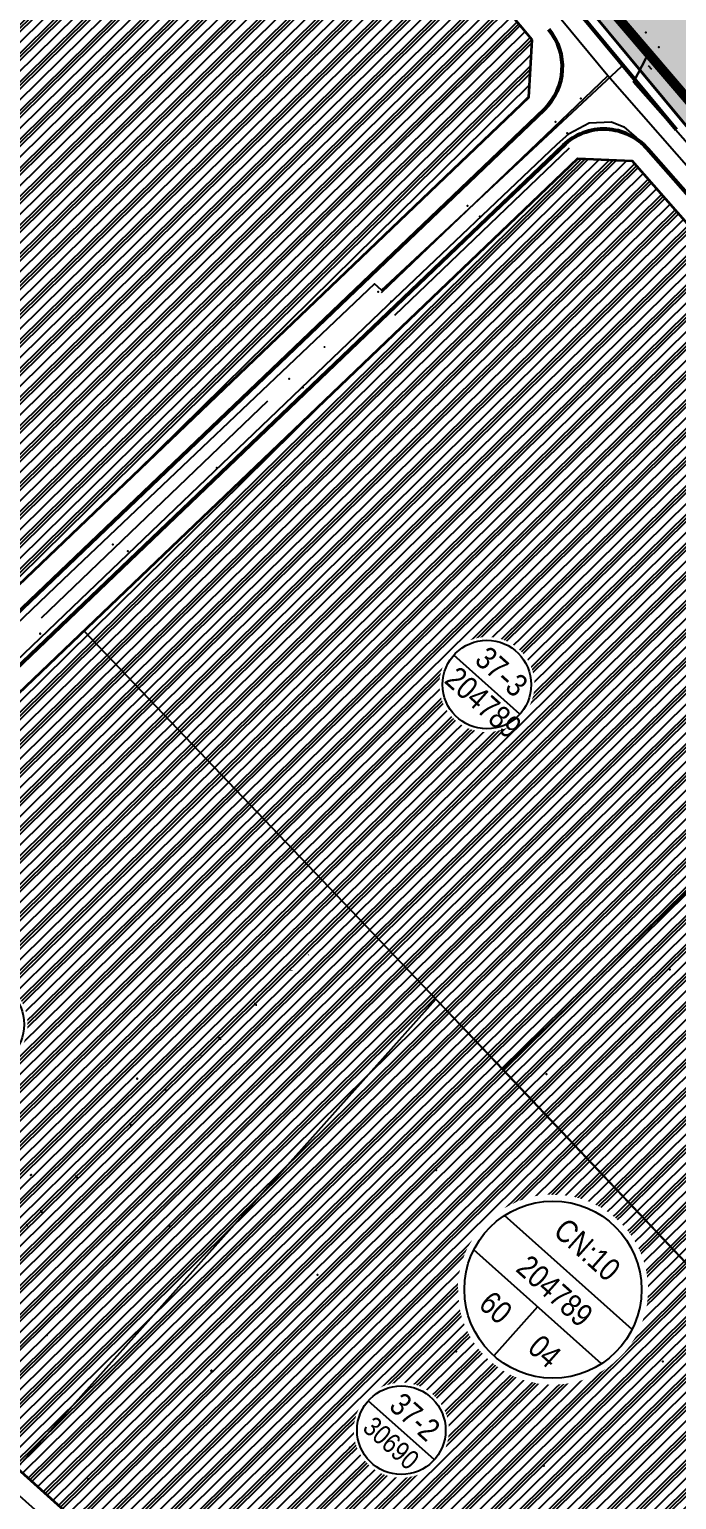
# Model space of a CAD drawing. Extents: x 577299 to 581055, y 2342699 to 2346415.
# Drawn here: x 579145.6 to 579343.7, y 2344541 to 2344991.1 of the extents above; entities that cross this region are included whole.
import ezdxf
from ezdxf.enums import TextEntityAlignment as Align

# ---------------------------------------------------------------- set-up
doc = ezdxf.new("R2010")
doc.units = 0
doc.header["$LTSCALE"] = 10
doc.header["$MEASUREMENT"] = 0
doc.set_wipeout_variables(frame=1)
for name, pattern in [('ACAD_ISO10W100', [18, 12, -3, 0, -3]), ('CENTER', [2, 1.25, -0.25, 0.25, -0.25]), ('DUONG_MON', [3.5, 0, -1.5, 2]), ('DUONGDUT', [0.1875, 0.125, -0.0625])]:
    doc.linetypes.add(name, pattern=pattern)
for name, color, linetype in [('BoCo', 103, 'Continuous'), ('cayxanh', 74, 'Continuous'), ('DG-MON', 8, 'DUONG_MON'), ('dientich', 11, 'Continuous'), ('HTCN', 192, 'Continuous'), ('HTRanhTN', 147, 'Continuous'), ('KYHIEU', 2, 'Continuous'), ('Lopduong', 7, 'Continuous'), ('POINT', 8, 'Continuous'), ('Tim dg', 6, 'CENTER')]:
    doc.layers.add(name, color=color, linetype=linetype)
for name, color, linetype, lineweight in [('dqh', 7, 'Continuous', 60), ('r-g-t-ke', 7, 'Continuous', 20), ('whe', 142, 'Continuous', 35), ('wlong-duong', 40, 'Continuous', 53)]:
    doc.layers.add(name, color=color, linetype=linetype, lineweight=lineweight)
doc.styles.add('CHUHOA', font='VHARIALN.TTF')
doc.linetypes.add('BOCAP_XAY', pattern='A,0.75,[147,LTTLL.SHX,S=0.1,R=0,X=0,Y=0],0.75', length=1.5)
pattern_1 = [(44.58224145, (-17089.494, 4285.579), (-4.387077064, 4.451522755), []), (44.58224145, (-17090.042, 4286.1354), (-4.387077064, 4.451522755), []), (44.58224145, (-17090.5906, 4286.692), (-4.387077064, 4.451522755), []), (44.58224145, (-17092.236, 4288.361), (-4.387077064, 4.451522755), [])]

# ---------------------------------------------------------------- blocks, each defined once
blk = doc.blocks.new('KH1')
blk.add_wipeout([(-9.82, 12.4), (-7.93, 13.63), (-6.29, 14.44), (-4.99, 14.94), (-3.04, 15.48), (-1.68, 15.72), (0.63, 15.87), (0.63, 15.87), (2.71, 15.75), (4.26, 15.49), (5.93, 15.05), (8.15, 14.17), (9.75, 13.31), (11.43, 12.14), (13.03, 10.71), (14.25, 9.35), (15.37, 7.79), (16.16, 6.43), (17.22, 3.92), (17.76, 1.91), (18.06, -0.17), (18.11, -1.61), (17.9, -4.33), (17.43, -6.45), (16.65, -8.61), (15.72, -10.44), (13.85, -13.06), (12.15, -14.77), (10.19, -16.25), (7.41, -17.72), (5.48, -18.4), (3.56, -18.84), (0.63, -19.09), (-2.13, -18.87), (-3.95, -18.48), (-5.71, -17.9), (-7.11, -17.28), (-8.47, -16.54), (-10.17, -15.36), (-10.17, -15.36), (-12.95, -12.62), (-14.19, -10.88), (-15.36, -8.66), (-16.14, -6.54), (-16.76, -3.35), (-16.76, -1.61), (-16.64, 1.08), (-16.23, 3), (-15.03, 6.15), (-13.34, 8.89), (-12.06, 10.41)])
blk.add_line((16.91, -1.61), (-15.64, -1.61))
blk.add_circle((0.63, -1.61), 16.27)
blk = doc.blocks.new('vfgf')
blk.add_wipeout([(582058.18, 2343877.06), (582061.89, 2343876.51), (582064.83, 2343875.73), (582067.01, 2343874.92), (582070.04, 2343873.45), (582072.01, 2343872.24), (582075.07, 2343869.89), (582075.07, 2343869.89), (582077.53, 2343867.45), (582079.19, 2343865.41), (582080.79, 2343863.02), (582082.6, 2343859.49), (582083.64, 2343856.63), (582084.46, 2343853.32), (582084.89, 2343849.78), (582084.92, 2343846.73), (582084.6, 2343843.54), (582084.08, 2343840.98), (582082.65, 2343836.67), (582081.11, 2343833.56), (582079.19, 2343830.63), (582077.68, 2343828.77), (582074.42, 2343825.6), (582071.5, 2343823.47), (582068.13, 2343821.62), (582064.96, 2343820.36), (582059.73, 2343819.15), (582055.72, 2343818.89), (582051.64, 2343819.19), (582046.54, 2343820.4), (582043.38, 2343821.67), (582040.48, 2343823.24), (582036.56, 2343826.15), (582033.34, 2343829.47), (582031.5, 2343831.97), (582029.93, 2343834.64), (582028.86, 2343836.95), (582027.99, 2343839.37), (582027.16, 2343842.72), (582027.16, 2343842.72), (582026.7, 2343849.21), (582027.06, 2343852.74), (582028.04, 2343856.83), (582029.4, 2343860.32), (582032.14, 2343865), (582034.05, 2343867.18), (582037.16, 2343870.41), (582039.8, 2343872.36), (582044.76, 2343874.98), (582049.89, 2343876.55), (582053.18, 2343877.04)]).dxf.layer = 'KYHIEU'
at = {"layer": 'KYHIEU'}
for p, q in [((582080.12, 2343835.99), (582040.8, 2343870.61)), ((582070.82, 2343825.43), (582031.51, 2343860.05)), ((582051.16, 2343842.74), (582037.89, 2343827.67))]:
    blk.add_line(p, q, dxfattribs=at)
blk.add_circle((582055.81, 2343848.02), 27.12, dxfattribs=at)

msp = doc.modelspace()

# ---------------------------------------------------------------- hatches: boundary and pattern name
at = {"layer": 'cayxanh'}
h = msp.add_hatch(dxfattribs=at)
h.set_pattern_fill('STARS', color=256, scale=10, angle=-0.4178, style=0)
h.set_pattern_definition([(318.21467, (579255.8356, 2345385.644), (1.442672, 1.614372), [1.25, -1.25]), (18.21467, (579255.8356, 2345385.644), (-0.6767515, 2.056577), [1.25, -1.25]), (78.21467, (579257.023, 2345386.0348), (-2.119423, 0.442204), [1.25, -1.25])])
h.paths.add_polyline_path([(579352.84, 2345003.84), (579343.66, 2345014.34), (579290.88, 2345029), (579351.68, 2344955.79), (579415.84, 2344882.64), (579456.82, 2344835.92), (579494.34, 2344842.14)])
at = {"layer": 'HTCN'}
h = msp.add_hatch(dxfattribs=at)
h.set_pattern_fill('PLASTI', color=256, scale=25, angle=44.5822, style=0)
h.set_pattern_definition(pattern_1)
h.paths.add_polyline_path([(579160.48, 2345155.68), (579299.46, 2344987.88), (579298.44, 2344970.34), (579098.6, 2344779.33), (578951.92, 2344937.4), (578951.92, 2344937.4), (579029.61, 2345018.65)])
h = msp.add_hatch(dxfattribs=at)
h.set_pattern_fill('PLASTI', color=256, scale=25, angle=44.5822, style=0)
h.set_pattern_definition(pattern_1)
h.paths.add_polyline_path([(579444.14, 2344820.81), (579290.49, 2344672.71), (579163.43, 2344808.09), (579313.51, 2344951.55), (579330.1, 2344950.82)])
h = msp.add_hatch(dxfattribs=at)
h.set_pattern_fill('PLASTI', color=256, scale=25, angle=44.5822, style=0)
h.set_pattern_definition(pattern_1)
h.paths.add_polyline_path([(579290.49, 2344672.71), (579387.99, 2344569.72), (579439.76, 2344620.74), (579530.32, 2344722.82), (579443.9, 2344820.6)])
h = msp.add_hatch(dxfattribs=at)
h.set_pattern_fill('PLASTI', color=256, scale=25, angle=44.5822, style=0)
h.set_pattern_definition(pattern_1)
h.paths.add_polyline_path([(579163.43, 2344808.1), (579290.49, 2344672.71), (579388, 2344569.72), (579260.87, 2344444.17), (579022.6, 2344656.94), (579022.32, 2344673.22)])
h = msp.add_hatch(dxfattribs=at)
h.set_pattern_fill('PLASTI', color=256, scale=25, angle=44.5822, style=0)
h.set_pattern_definition(pattern_1)
edge = h.paths.add_edge_path()
edge.add_line((579260.87, 2344444.17), (579380.75, 2344337.1))
edge.add_ellipse((579391.08, 2344348.66), major_axis=(13.92, 6.84), ratio=1, start_angle=202.0699, end_angle=279.3729)
edge.add_line((579400.09, 2344336.04), (579557.63, 2344511.59))
edge.add_line((579557.63, 2344511.59), (579439.76, 2344620.74))
edge.add_line((579439.76, 2344620.74), (579387.99, 2344569.72))
edge.add_line((579387.99, 2344569.72), (579260.87, 2344444.17))

# ---------------------------------------------------------------- linework, layer by layer
at = {"layer": 'DG-MON', "extrusion": (0.002986, 0.010064, 0.999945), "elevation": -7.89}
for points in [[(579232.59, 2345203.08), (579136.56, 2345121.33), (579097.96, 2345090.34)], [(579234.75, 2345200.98), (579138.47, 2345119.02), (579101.92, 2345089.72)], [(579152.19, 2344682.22), (579168.19, 2344697.49), (579195.87, 2344723.21), (579222.1, 2344748.2), (579249.37, 2344774.89), (579276.77, 2344801.2), (579303.73, 2344826.95), (579310.72, 2344833.35)], [(579152.57, 2344681.89), (579168.54, 2344697.12), (579196.21, 2344722.84), (579222.45, 2344747.84), (579249.72, 2344774.53), (579277.11, 2344800.84), (579304.08, 2344826.58), (579311.04, 2344832.96)]]:
    msp.add_lwpolyline(points, dxfattribs=at)
at = {"layer": 'dientich', "extrusion": (-1.38117e-05, 2.8119e-05, 1), "elevation": 57.92}
msp.add_lwpolyline([(579383.06, 2344335.04), (579400.05, 2344336.02, 0.3507), (579400.05, 2344336.02), (579557.29, 2344511.82), (579439.72, 2344620.71), (579387.95, 2344569.7), (579260.82, 2344444.14), (579383.06, 2344335.04)], format="xyb", dxfattribs=at)
at = {"layer": 'HTRanhTN', "linetype": 'BOCAP_XAY', "ltscale": 0.5}
for points in [[(579309.92, 2344955.7), (579256.14, 2344904.69)], [(579310.82, 2344954.71), (579257.34, 2344903.46)]]:
    msp.add_lwpolyline(points, dxfattribs=at)
at = {"layer": 'Lopduong'}
for points in [[(579326.75, 2344979.65), (579254.58, 2344912.34), (579253.32, 2344911.21), (579251.19, 2344913.18), (579155.76, 2344822.57), (579006.77, 2344679.98), (579004.49, 2344678.3), (579002.33, 2344677.24), (578999.42, 2344676.39), (578996.57, 2344676), (578993.43, 2344676.14), (578991.7, 2344676.53), (578985.95, 2344682.02), (578786.43, 2344860.01), (578784.39, 2344862.69), (578783.03, 2344865.66), (578782.73, 2344867.69), (578783.2, 2344870.6), (578784.98, 2344874.47), (578892.14, 2344984.69)], [(579334.37, 2344982.35), (579330.48, 2344974.91)], [(579752.89, 2344016.08), (580002.03, 2344296.03), (579979.88, 2344315.94), (579655.68, 2344605.88), (579511.27, 2344769.74), (579330.48, 2344974.91), (579334.37, 2344982.35)], [(579336.15, 2344978.81), (579335.1, 2344979.95)], [(579307.08, 2344955.84), (579310.87, 2344959.18), (579316.99, 2344962.43), (579323.79, 2344962.74), (579327.55, 2344961.21), (579331.29, 2344958), (579503.27, 2344762.96), (579640.82, 2344606.75), (579642.22, 2344603.41), (579642.55, 2344600.31), (579641.68, 2344596.56), (579400.56, 2344324.81), (579398.1, 2344323.01), (579395.58, 2344322.04), (579392.28, 2344321.69), (579389.78, 2344322.15), (579387.79, 2344322.95), (579010.64, 2344659.83)], [(579013.06, 2344674.64), (579161.19, 2344816.52), (579255.34, 2344906.65), (579307.08, 2344955.84), (579310.87, 2344959.18)]]:
    msp.add_lwpolyline(points, dxfattribs=at)
at = {"layer": 'POINT', "extrusion": (0.002986, 0.010064, 0.999945)}
for p in [(579334.34, 2344990.17, 4.5), (579338.23, 2344985.61, 4.53), (579314.36, 2344969.89, 4.76), (579306.67, 2344962.8, 4.86), (579310.21, 2344959.27, 4.88), (579279.71, 2344937.06, 5.2), (579283.51, 2344933.8, 5.22), (579252.32, 2344910.75, 5.54), (579256.35, 2344907.79, 5.56), (579225.05, 2344884.07, 5.89), (579229.29, 2344881.42, 5.91), (579202.96, 2344856.85, 6.23), (579171.14, 2344833.35, 6.56), (579175.7, 2344831.3, 6.57), (579148.84, 2344806.04, 6.91), (579341.61, 2344703.23, 7.36), (579303.92, 2344671.24, 7.8), (579178.54, 2344669.75, 8.19), (579146.04, 2344640.31, 8.58), (579270.12, 2344641.81, 8.2), (579188.56, 2344624.54, 8.61), (579312.6, 2344618.3, 8.31), (579233.73, 2344609.81, 8.63), (579150.87, 2344591.26, 9.06), (579276.2, 2344586.3, 8.74), (579339.49, 2344583.28, 8.58), (579201.22, 2344580.37, 9.02), (579243.7, 2344556.86, 9.13), (579303.09, 2344551.29, 9.01), (579163.53, 2344547.1, 9.47)]:
    msp.add_point(p, dxfattribs=at)
at = {"layer": 'POINT', "extrusion": (-8.80861e-05, -0.0001149, 1)}
for p in [(579148.89, 2344806.14, -0.38), (579178.59, 2344669.84, -0.39), (579146.09, 2344640.4, -0.4), (579188.62, 2344624.62, -0.4), (579150.92, 2344591.34, -0.4), (579201.28, 2344580.46, -0.4), (579163.58, 2344547.18, -0.41)]:
    msp.add_point(p, dxfattribs=at)
at = {"layer": 'Tim dg', "linetype": 'ACAD_ISO10W100', "ltscale": 0.8}
for p, q in [((579322.62, 2344976.83), (579119.53, 2345223.06)), ((579652.59, 2344600.32), (579322.62, 2344976.83))]:
    msp.add_line(p, q, dxfattribs=at)
at = {"layer": 'Tim dg', "linetype": 'ACAD_ISO10W100', "ltscale": 0.8, "extrusion": (-8.80861e-05, -0.0001149, 1), "elevation": 1.01}
for points in [[(579602.8, 2344860.48), (579204.48, 2345315.8)], [(579577.65, 2344826.85), (579173.31, 2345289.07)]]:
    msp.add_lwpolyline(points, dxfattribs=at)
at = {"layer": 'whe'}
for p, q in [((579346, 2344962.26), (579119.21, 2345236.08)), ((579299.46, 2344987.88), (579123.48, 2345200.35)), ((579298.44, 2344970.34), (579299.46, 2344987.88)), ((579313.51, 2344951.55), (579330.1, 2344950.82)), ((579629.1, 2344609.94), (579330.1, 2344950.82))]:
    msp.add_line(p, q, dxfattribs=at)
at = {"layer": 'whe', "extrusion": (-8.80861e-05, -0.0001149, 1), "elevation": 1.01}
msp.add_lwpolyline([(579517.67, 2344815.47), (579160.52, 2345223.73)], dxfattribs=at)
at = {"layer": 'wlong-duong'}
for p, q in [((579343.72, 2344960.31), (579116.94, 2345234.11)), ((579634.51, 2344612.87), (579334.96, 2344954.38))]:
    msp.add_line(p, q, dxfattribs=at)
at = {"layer": 'wlong-duong', "extrusion": (-8.80861e-05, -0.0001149, 1), "elevation": 1.01}
msp.add_lwpolyline([(579520.39, 2344816.91), (579135.62, 2345256.76)], dxfattribs=at)
at = {"layer": 'wlong-duong'}
for centre, start, end in [((579290.75, 2344979.59), 313.7055, 39.6332), ((579321.42, 2344942.51), 41.2556, 133.7055)]:
    msp.add_arc(centre, 18, start, end, dxfattribs=at)

# ---------------------------------------------------------------- next in the draw order: block references
at = {"layer": 'KYHIEU', "xscale": 0.833333333333181, "yscale": 0.833333333333181, "zscale": 0.833333333333181, "rotation": 318.2146987994943}
msp.add_blockref('KH1', (579286.14, 2344791.83), dxfattribs=at)

# ---------------------------------------------------------------- next in the draw order: linework, layer by layer
at = {"layer": 'BoCo', "elevation": 0}
msp.add_lwpolyline([(579652.27, 2344619.07), (579675.08, 2344647.2), (579674.8, 2344653.17), (579562.43, 2344767.7, -0.011582), (579517.67, 2344815.49), (579352.84, 2345003.84), (579280.27, 2345086.8), (578917.04, 2345502.02), (578911.48, 2345502.3), (578901.56, 2345493.09), (578900.97, 2345480.26), (578975.96, 2345396.36), (579070.51, 2345290.57), (579116.61, 2345238.99), (579129.09, 2345224.15), (579235.3, 2345095.92), (579351.68, 2344955.79), (579415.84, 2344882.64), (579488.56, 2344799.73), (579607.78, 2344663.82), (579647.11, 2344618.97)], format="xyb", close=True, dxfattribs=at)
at = {"layer": 'dientich'}
msp.add_lwpolyline([(579160.48, 2345155.68), (579299.46, 2344987.88), (579298.44, 2344970.34), (579098.6, 2344779.33), (578951.92, 2344937.4), (578951.92, 2344937.4), (579029.61, 2345018.65)], close=True, dxfattribs=at)
at = {"layer": 'dientich', "elevation": -57.57}
msp.add_lwpolyline([(579444.14, 2344820.81), (579290.49, 2344672.71), (579162.21, 2344806.94), (579313.51, 2344951.55), (579330.1, 2344950.82)], close=True, dxfattribs=at)
at = {"layer": 'dientich', "extrusion": (-1.38117e-05, 2.8119e-05, 1), "elevation": 0.36}
msp.add_lwpolyline([(579290.49, 2344672.71), (579353.28, 2344606.24), (579353.28, 2344606.24), (579504.88, 2344751.55), (579444.13, 2344820.81)], close=True, dxfattribs=at)
at = {"layer": 'r-g-t-ke', "linetype": 'DUONGDUT', "ltscale": 30, "const_width": 3}
msp.add_lwpolyline([(580001.02, 2344300.69), (579669.83, 2344596.09), (579647.11, 2344618.97), (579119.21, 2345236.08), (579042.89, 2345321.47), (578991.47, 2345379.01), (578900.97, 2345480.26), (578900.97, 2345480.26), (578900.97, 2345480.26), (578900.97, 2345480.26), (578900.97, 2345480.26), (578900.97, 2345480.26), (578862.14, 2345517.79), (578441.74, 2345871.97), (578277.5, 2346019.61), (578162.37, 2346114.41), (578072.58, 2346188.33), (578049.93, 2346206.99), (578031, 2346222.58), (578002.73, 2346246.39), (577662.13, 2345497), (577641.86, 2345453.16)], dxfattribs=at)
at = {"layer": 'Tim dg', "linetype": 'ACAD_ISO10W100', "ltscale": 0.8}
msp.add_line((579322.62, 2344976.83), (578991.8, 2344660.3), dxfattribs=at)
at = {"layer": 'whe'}
for p, q in [((579298.44, 2344970.34), (579004.36, 2344689.26)), ((579313.51, 2344951.55), (579022.32, 2344673.22))]:
    msp.add_line(p, q, dxfattribs=at)
at = {"layer": 'wlong-duong'}
for p, q in [((579303.18, 2344966.57), (579007.84, 2344684.29)), ((579308.99, 2344955.52), (579018.98, 2344678.33))]:
    msp.add_line(p, q, dxfattribs=at)

# ---------------------------------------------------------------- next in the draw order: texts
at = {"layer": 'dientich', "extrusion": (-1.38117e-05, 2.8119e-05, 1), "style": 'CHUHOA'}
msp.add_text('204789', height=7, rotation=318.2146, dxfattribs=at).set_placement((579272.26, 2344791.31, 63.92))
at = {"layer": 'dqh', "color": 7, "lineweight": 25, "extrusion": (-8.81556e-05, -0.000114846, 1), "insert": (579290.13, 2344794.41), "char_height": 7, "width": 1263.0543, "attachment_point": 5, "text_direction": (0.745647, -0.666341, -1.1e-05), "style": 'CHUHOA'}
msp.add_mtext('37{\\f.VnTimeH|b0|i0|c0|p34;-}3', dxfattribs=at)

# ---------------------------------------------------------------- next in the draw order: block references
at = {"layer": 'KYHIEU', "xscale": 0.833333333333181, "yscale": 0.833333333333181, "zscale": 0.833333333333181, "rotation": 318.2146987994943}
msp.add_blockref('KH1', (579259.93, 2344563.55), dxfattribs=at)

# ---------------------------------------------------------------- next in the draw order: linework, layer by layer
at = {"layer": 'dientich', "elevation": -57.57}
msp.add_lwpolyline([(579162.21, 2344806.94), (579290.49, 2344672.71), (579388, 2344569.72), (579260.87, 2344444.17), (579022.6, 2344656.94), (579022.32, 2344673.22)], close=True, dxfattribs=at)
at = {"layer": 'whe'}
msp.add_line((579383.1, 2344335.06), (579022.6, 2344656.94), dxfattribs=at)

# ---------------------------------------------------------------- next in the draw order: texts
at = {"layer": 'dientich', "extrusion": (-1.38117e-05, 2.8119e-05, 1), "style": 'CHUHOA'}
msp.add_text('30690', height=6, rotation=318.2146, dxfattribs=at).set_placement((579247.24, 2344562.39, 57.93))
at = {"layer": 'dqh', "color": 7, "lineweight": 25, "extrusion": (-8.81556e-05, -0.000114846, 1), "insert": (579259.69, 2344561.9, 19.02), "char_height": 7, "width": 1263.0543, "attachment_point": 5, "text_direction": (0.745647, -0.666341, -1.1e-05), "style": 'CHUHOA'}
msp.add_mtext('37-2\\P ', dxfattribs=at)

# ---------------------------------------------------------------- next in the draw order: block references
at = {"layer": 'whe', "rotation": 359.5822414465865}
msp.add_blockref('vfgf', (-19823.95, 5063.4), dxfattribs=at)

# ---------------------------------------------------------------- next in the draw order: linework, layer by layer
at = {"layer": 'whe'}
msp.add_lwpolyline([(578917.04, 2345502.02), (579160.5, 2345223.71), (579517.64, 2344815.45), (579527.91, 2344803.71), (579674.8, 2344653.17), (579675.08, 2344647.2), (579652.27, 2344619.07), (579647.11, 2344618.97), (579346, 2344962.26), (579119.21, 2345236.08), (578900.97, 2345480.26), (578901.56, 2345493.09), (578911.48, 2345502.3)], close=True, dxfattribs=at)

# ---------------------------------------------------------------- next in the draw order: texts
at = {"layer": 'dientich', "style": 'CHUHOA'}
msp.add_text('204789', height=7, rotation=318.2146, dxfattribs=at).set_placement((579306.45, 2344604.85, 25331.64), align=Align.MIDDLE_CENTER)
for s, p in [('60', (579282.72, 2344600.13, 25331.64)), ('04', (579297.7, 2344586.74, 25331.64))]:
    msp.add_text(s, height=7, rotation=318.2146, dxfattribs=at).set_placement(p)
at = {"layer": 'dqh', "color": 7, "lineweight": 25, "extrusion": (-8.81556e-05, -0.000114846, 1), "insert": (579316.35, 2344617.47, 25346.69), "char_height": 7, "width": 1263.0543, "attachment_point": 5, "text_direction": (0.745647, -0.666341, -1.1e-05), "style": 'CHUHOA'}
msp.add_mtext('cn:10', dxfattribs=at)

# ---------------------------------------------------------------- next in the draw order: block references
at = {"layer": 'KYHIEU', "xscale": 0.833333333333181, "yscale": 0.833333333333181, "zscale": 0.833333333333181, "rotation": 318.2146987994943}
msp.add_blockref('KH1', (579130.9, 2344687.8), dxfattribs=at)

# ---------------------------------------------------------------- next in the draw order: linework, layer by layer
at = {"layer": 'dientich', "elevation": -57.57}
msp.add_lwpolyline([(579269.97, 2344694.18), (579387.95, 2344569.7), (579260.88, 2344444.19), (579141.74, 2344550.56)], close=True, dxfattribs=at)

doc.saveas('drawing.dxf')
